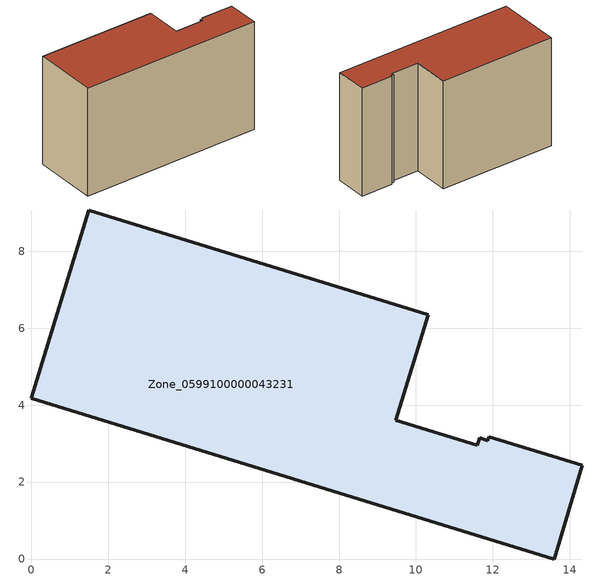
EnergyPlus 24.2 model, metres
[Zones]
Zone_0599100000043231
 floor ground (C_G): 0,4.18 1.49,9.07 10.32,6.35 9.48,3.6 11.59,2.96 11.65,3.15 11.87,3.07 11.89,3.17 14.32,2.43 13.59,0 z0
 wall outside (C_F): 1.49,9.07 0,4.18 13.59,0 14.32,2.43 11.89,3.17 11.87,3.07 11.65,3.15 11.59,2.96 9.48,3.6 10.32,6.35 1.49,9.07 z0:8.68
 roof outside (C_R): 14.32,2.43 11.89,3.17 11.87,3.07 11.65,3.15 11.59,2.96 9.48,3.6 10.32,6.35 1.49,9.07 0,4.18 13.59,0 z8.68
[BUILDING]
Pand.0599100000043231: North Axis=0; Terrain=City; Loads Convergence Tolerance Value=0.04; Temperature Convergence Tolerance Value=0.4; Solar Distribution=FullExterior; Maximum Number of Warmup Days=25; Minimum Number of Warmup Days=1
[Site:Location]
Rotterdam.The.Hague.AP_ZH_NLD Design_Conditions: Latitude=51.96; Longitude=4.45; Time Zone=1; Elevation=-4.5
[SITE:GROUNDTEMPERATURE:BUILDINGSURFACE]
18, 18, 18, 18, 18, 18, 18, 18, 18, 18, 18, 18
[MATERIAL] Thermal Absorptance=0.9; Solar Absorptance=0.7; Visible Absorptance=0.7
Name | Roughness | Thickness | Conductivity | Density | Specific Heat
G.TI.1975-1991 | MediumSmooth | 0.15 | 0.288461 | 540 | 1210
F.TI.1975-1991 | Rough | 0.3 | 0.230769 | 1920 | 840
R.TI.1975-1991 | MediumRough | 0.2 | 0.153846 | 1500 | 1000
[CONSTRUCTION]
C_G: G.TI.1975-1991
C_F: F.TI.1975-1991
C_R: R.TI.1975-1991
[ZONE]
Zone_0599100000043231: Type=1; Multiplier=1; Ceiling Height=Autocalculate; Volume=Autocalculate; Floor Area=autocalculate; Part of Total Floor Area=Yes
[ZONEINFILTRATION:DESIGNFLOWRATE]
Infil_Zone_0599100000043231: Zone or ZoneList or Space or SpaceList=Zone_0599100000043231; Schedule=AlwaysOn; Design Flow Rate Calculation Method=Flow/Area; Flow Rate per Floor Area=0.003; Constant Term Coefficient=1; Temperature Term Coefficient=0; Velocity Term Coefficient=0; Velocity Squared Term Coefficient=0
[HVACTEMPLATE:ZONE:IDEALLOADSAIRSYSTEM]
Zone_0599100000043231: Maximum Heating Supply Air Temperature=50; Minimum Cooling Supply Air Temperature=13; Maximum Heating Supply Air Humidity Ratio=0.0156; Minimum Cooling Supply Air Humidity Ratio=0.0077; Heating Limit=NoLimit; Cooling Limit=NoLimit; Dehumidification Control Type=ConstantSensibleHeatRatio; Cooling Sensible Heat Ratio=0.7; Dehumidification Setpoint=60; Humidification Control Type=None; Humidification Setpoint=30; Outdoor Air Method=None; Outdoor Air Flow Rate per Person=0.00944; Outdoor Air Flow Rate per Zone Floor Area=0; Outdoor Air Flow Rate per Zone=0; Demand Controlled Ventilation Type=None; Outdoor Air Economizer Type=NoEconomizer; Heat Recovery Type=None; Sensible Heat Recovery Effectiveness=0.7; Latent Heat Recovery Effectiveness=0.65
[ZONECONTROL:THERMOSTAT]
ThermostatControl_Zone_0599100000043231: Zone or ZoneList=Zone_0599100000043231; Control Type Schedule=DualSetpointControlType; Control 1=Thermostat_Zone_0599100000043231; Temperature Difference Between Cutout And Setpoint=0
[THERMOSTATSETPOINT:DUALSETPOINT]
Thermostat_Zone_0599100000043231: Heating Setpoint Temperature Schedule=HeatingSetpoint_Zone_0599100000043231; Cooling Setpoint Temperature Schedule=CoolingSetpoint_Zone_0599100000043231
[SCHEDULE:COMPACT]
HeatingSetpoint_Zone_0599100000043231: Through: 12/31, For: AllDays, Until: 24:00, 21
CoolingSetpoint_Zone_0599100000043231: Through: 12/31, For: AllDays, Until: 24:00, 24
DualSetpointControlType: Through: 12/31, For: AllDays, Until: 24:00, 4
AlwaysOn: Through: 12/31, For: AllDays, Until: 24:00, 1
